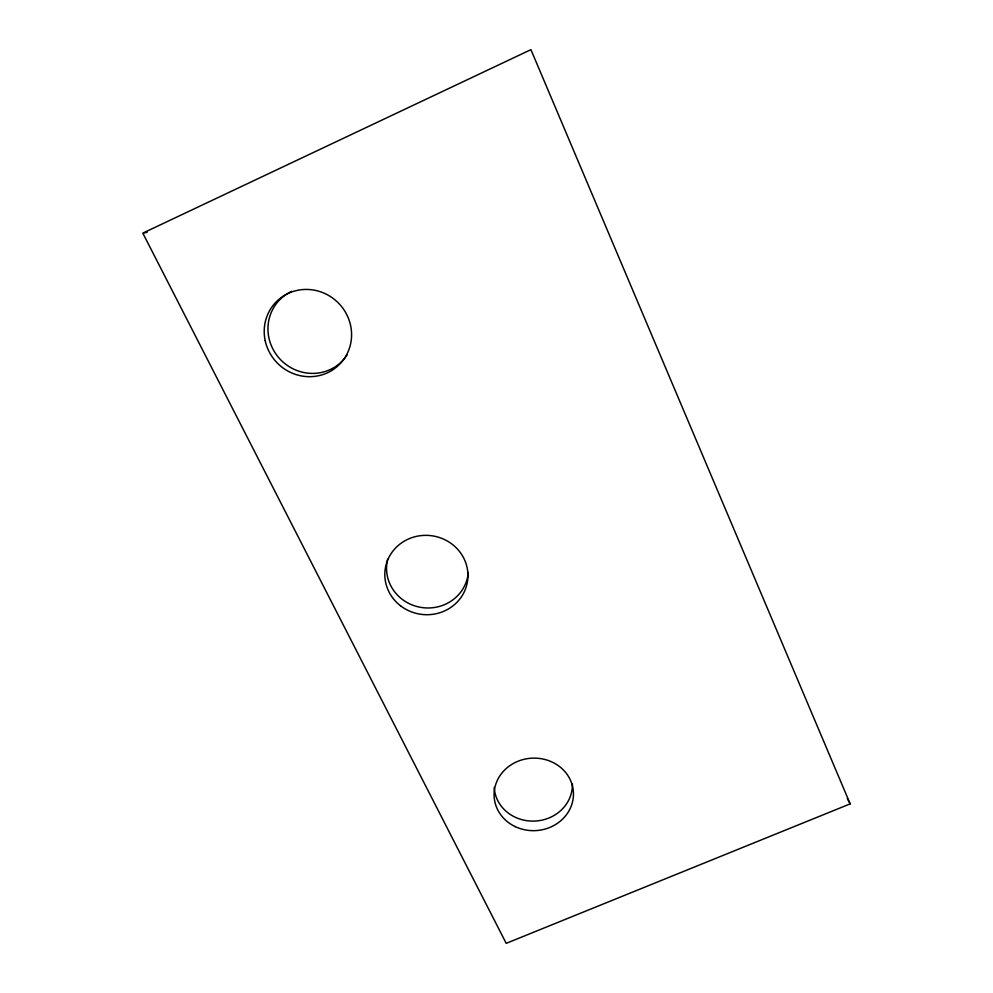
<?xml version="1.0" encoding="UTF-8"?>
<svg xmlns="http://www.w3.org/2000/svg" width="993" height="993" viewBox="0 0 993 993"><rect width="100%" height="100%" fill="white"/><g stroke="black" fill="none" stroke-linecap="round" stroke-linejoin="round"><path stroke-width="1.49" d="M850.182 803.871L506.207 943.35L142.818 233.132L530.92 49.65L850.182 803.871L847.277 798.62M144.27 232.871L147.163 232.35M347.128 354.985A43.779 42.165 44.3 0 1 278.971 357.952A43.779 42.165 44.3 0 1 291.694 291.346M468.299 572.464A40.986 39.099 8 0 1 421.069 607.418A40.986 39.099 8 0 1 387.655 559.245M572.365 783.725A39.124 35.81 -3 0 1 534.929 821.074A39.124 35.81 -3 0 1 494.216 787.424M265.181 340.624A44.486 42.836 43.9 0 0 337.223 366.491A44.486 42.836 43.9 0 0 321.298 292.066A44.486 42.836 43.9 0 0 265.181 340.624M400.527 605.792A41.619 39.658 7.9 0 0 467.504 581.364A41.619 39.658 7.9 0 0 411.09 537.933A41.619 39.658 7.9 0 0 400.527 605.792M515.144 826.586A39.695 36.269 -3 0 0 573.445 792.799A39.695 36.269 -3 0 0 512.748 763.816A39.695 36.269 -3 0 0 515.144 826.586"/></g></svg>
